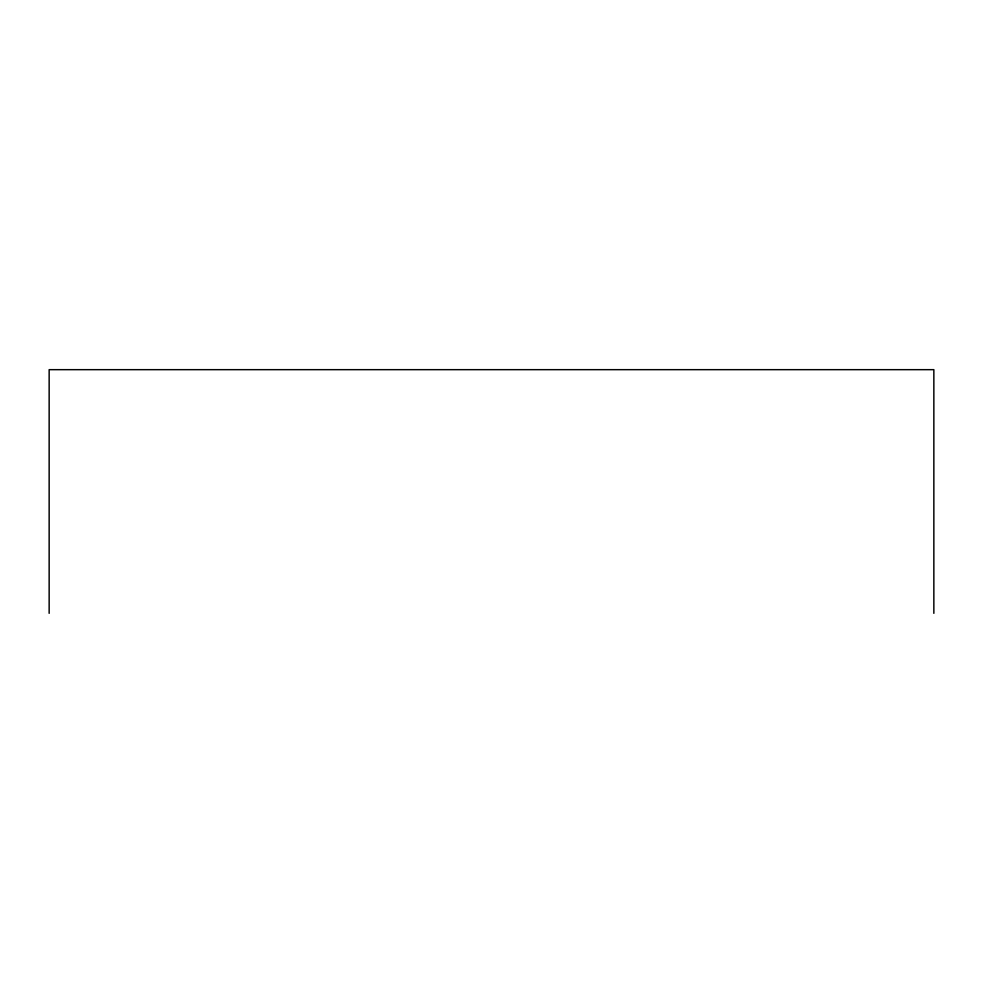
<?xml version="1.0" encoding="UTF-8"?>
<svg xmlns="http://www.w3.org/2000/svg" width="983" height="983" viewBox="0 0 983 983"><rect width="100%" height="100%" fill="white"/><g stroke="black" fill="none" stroke-linecap="round" stroke-linejoin="round"><path stroke-width="1.47" d="M933.85 613.331L933.85 369.669L49.15 369.669L49.15 613.331"/></g></svg>
